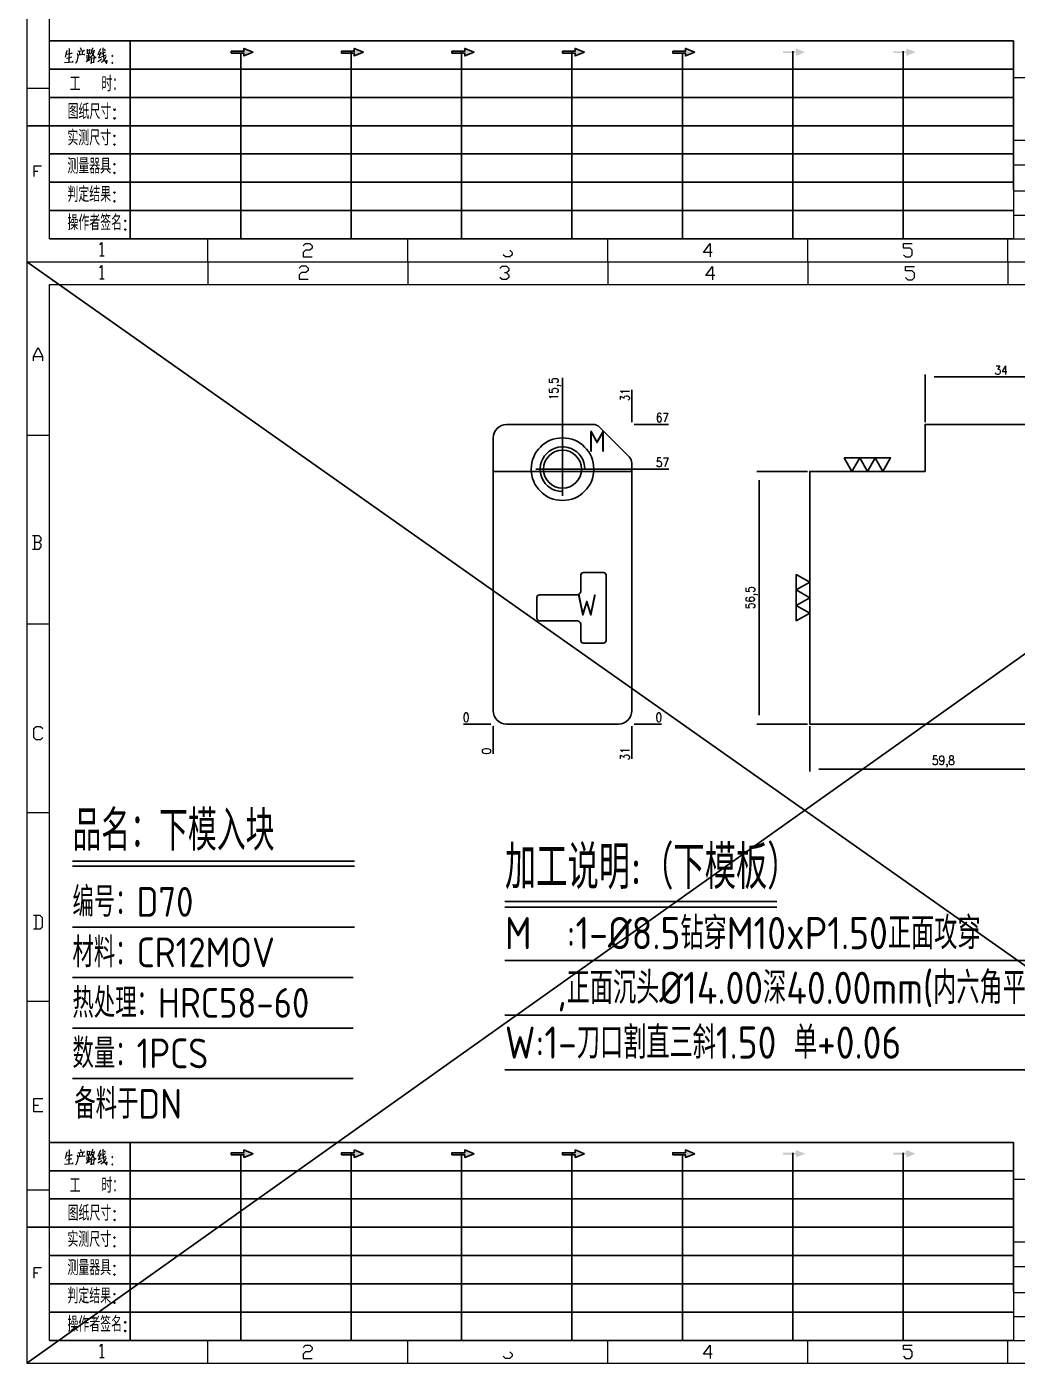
# Model space of a CAD drawing. Header units: millimetres. Extents: x 88508 to 142116, y -5268 to 20283.
# Drawn here: x 97681.9 to 97903.5, y -3081.8 to -2783 of the extents above; entities that cross this region are included whole.
import ezdxf
from ezdxf.enums import TextEntityAlignment as Align

# ---------------------------------------------------------------- set-up
doc = ezdxf.new("R2010")
doc.units = ezdxf.units.MM
doc.linetypes.add('CENTER', pattern=[0])
for name, color, linetype in [('DIE_P', 2, 'Continuous'), ('DIM', 4, 'Continuous'), ('TEXT', 4, 'Continuous')]:
    doc.layers.add(name, color=color, linetype=linetype)
doc.styles.add('chinesef_fs', font='simplex.shx', dxfattribs={"bigfont": 'gbcbig.shx'})
doc.styles.add('gbenor', font='gbenor.shx', dxfattribs={"bigfont": 'gbcbig.shx'})
doc.styles.add('GBENOR_', font='gbenor.shx', dxfattribs={"bigfont": 'gbcbig'})
doc.styles.get("Standard").update_dxf_attribs({"font": 'txt.shx', "width": 0.85, "bigfont": 'ctxt.shx'})
doc.styles.add('TXT', font='txt.shx', dxfattribs={"width": 0.8, "bigfont": 'ctxt.shx'})
doc.dimstyles.new('T-2-WX', dxfattribs={"dimtxt": 2, "dimasz": 2, "dimexe": 0.5, "dimexo": 0.5, "dimgap": 0.5, "dimtad": 1, "dimtxsty": 'Standard', "dimblk": 'OPEN30', "dimcen": 0, "dimazin": 3, "dimtfac": 1, "dimtmove": 0, "dimatfit": 3, "dimldrblk": 'OPEN30', "dimlwd": -1, "dimlwe": -1})

# ---------------------------------------------------------------- blocks, each defined once
blk = doc.blocks.new('U40')
for points in [[(351.8, 337.7), (351.8, 333.2), (367, 339.3), (351.8, 345.3), (351.8, 340.8), (331.2, 340.8), (331.2, 337.7)], [(545.7, 339.3), (530.6, 345.3), (530.6, 340.8), (509.9, 340.8), (509.9, 337.7), (530.6, 337.7), (530.6, 333.2)], [(724.5, 339.3), (709.3, 345.3), (709.3, 340.8), (688.7, 340.8), (688.7, 337.7), (709.3, 337.7), (709.3, 333.2)], [(903.3, 339.3), (888.1, 345.3), (888.1, 340.8), (867.5, 340.8), (867.5, 337.7), (888.1, 337.7), (888.1, 333.2)], [(1082.1, 339.3), (1066.9, 345.3), (1066.9, 340.8), (1046.3, 340.8), (1046.3, 337.7), (1066.9, 337.7), (1066.9, 333.2)], [(1245.7, 337.7), (1245.7, 333.2), (1260.9, 339.3), (1245.7, 345.3), (1245.7, 340.8), (1225.1, 340.8), (1225.1, 337.7)], [(1424.5, 337.7), (1424.5, 333.2), (1439.7, 339.3), (1424.5, 345.3), (1424.5, 340.8), (1403.8, 340.8), (1403.8, 337.7)]]:
    blk.add_hatch(color=3).paths.add_polyline_path(points)
at = {"color": 254, "lineweight": 18}
for p, q in [((0, 1783.5), (0, 0)), ((0, 1783.5), (2530.2, 1783.5)), ((941.1, 1783.5), (941.1, 1746.5)), ((1265.1, 1783.5), (1265.1, 1746.5)), ((1589.1, 1783.5), (1589.1, 1746.5)), ((37, 37), (37, 1746.5)), ((37, 1746.5), (2493.2, 1746.5)), ((0, 1502.7), (37, 1502.7)), ((0, 1197.2), (37, 1197.2)), ((0, 891.7), (37, 891.7)), ((0, 586.3), (37, 586.3)), ((1598.1, 298), (2493.2, 298)), ((0, 280.8), (37, 280.8)), ((1598.2, 196.6), (2493.2, 196.6)), ((2493.2, 156.4), (1598.2, 156.4)), ((2493.2, 114.1), (1598.2, 114.1)), ((2493.2, 75), (1598.2, 75)), ((37, 37), (2493.2, 37)), ((941.1, 0), (941.1, 37)), ((1265.1, 0), (1265.1, 37)), ((1589.1, 0), (1589.1, 37)), ((0, 0), (2530.2, 0))]:
    blk.add_line(p, q, dxfattribs=at)
at = {"color": 254, "linetype": 'Continuous', "lineweight": 18}
for p, q in [((293.1, 1783.5), (293.1, 1746.5)), ((617.1, 1783.5), (617.1, 1746.5)), ((1598.1, 298), (1598.1, 37)), ((1598.2, 298), (1598.2, 37)), ((293.1, 0), (293.1, 37)), ((617.1, 0), (617.1, 37))]:
    blk.add_line(p, q, dxfattribs=at)
for p, q in [((38, 357.6), (1598.2, 357.6)), ((1598.2, 357.6), (1598.2, 116.2)), ((38, 311.8), (1598.2, 311.8)), ((37.1, 266), (1598.2, 266)), ((0.1, 220.2), (1598.2, 220.2)), ((37.1, 174.4), (1598.2, 174.4)), ((37.1, 128.6), (1598.2, 128.6)), ((37.1, 82.8), (1598.2, 82.8))]:
    blk.add_line(p, q)
at = {"color": 254}
for p, q in [((167.8, 37), (167.8, 357.6)), ((346.7, 37), (346.7, 337.9)), ((525.5, 37), (525.5, 340.8)), ((704.3, 37), (704.3, 340.8)), ((883.1, 37), (883.1, 340.8)), ((1061.9, 37), (1061.9, 337.7)), ((1240.6, 37), (1240.6, 340.8)), ((1419.4, 37), (1419.4, 340.8)), ((1598.2, 37), (38, 37))]:
    blk.add_line(p, q, dxfattribs=at)
at = {"color": 92, "lineweight": 18}
for points in [[(118.3, 1773.7), (121.9, 1777.3), (121.9, 1755.8)], [(441.4, 1773.1), (445, 1776.7), (452.2, 1776.7), (455.8, 1773.1), (455.8, 1769.5), (452.2, 1765.9), (445, 1765.9), (441.4, 1762.3), (441.4, 1755.1), (455.8, 1755.1)], [(766.4, 1772.4), (770, 1776), (777.2, 1776), (780.8, 1772.4), (780.8, 1768.8), (777.2, 1765.2), (773.6, 1765.2)], [(1114.4, 1761.4), (1100, 1761.4), (1110.8, 1775.8), (1110.8, 1754.2)], [(1423.4, 1757.7), (1427, 1754.1), (1434.2, 1754.1), (1437.8, 1757.7), (1437.8, 1764.9), (1434.2, 1768.5), (1423.4, 1768.5), (1423.4, 1775.7), (1437.8, 1775.7)], [(118.3, 1755.8), (125.5, 1755.8)], [(777.2, 1765.2), (780.8, 1761.6), (780.8, 1758), (777.2, 1754.4), (770, 1754.4), (766.4, 1758)], [(11.1, 1622.8), (11.1, 1630), (18.3, 1644.4), (25.5, 1630), (25.5, 1622.8)], [(11.1, 1630), (25.5, 1630)], [(20, 1329), (23.6, 1332.6), (23.6, 1336.2), (20, 1339.8), (9.2, 1339.8)], [(9.2, 1318.2), (20, 1318.2), (23.6, 1321.8), (23.6, 1325.4), (20, 1329), (12.8, 1329)], [(12.8, 1339.8), (12.8, 1318.2)], [(26.1, 1013.2), (22.5, 1009.6), (15.3, 1009.6), (11.7, 1013.2), (11.7, 1027.6), (15.3, 1031.2), (22.5, 1031.2), (26.1, 1027.6)], [(11, 703.2), (21.8, 703.2), (25.4, 706.8), (25.4, 721.2), (21.8, 724.8), (11, 724.8)], [(14.6, 724.8), (14.6, 703.2)], [(26.1, 407), (11.7, 407), (11.7, 428.6), (26.1, 428.6)], [(11.7, 417.8), (18.9, 417.8)], [(12.3, 137.7), (12.3, 155), (23.8, 155)], [(12.3, 146.4), (18.1, 146.4)], [(118.3, 27.4), (121.9, 31), (121.9, 9.4)], [(447.9, 25.7), (451.5, 29.3), (458.7, 29.3), (462.3, 25.7), (462.3, 22.1), (458.7, 18.5), (451.5, 18.5), (447.9, 14.9), (447.9, 7.7), (462.3, 7.7)], [(1110.3, 14.9), (1095.9, 14.9), (1106.7, 29.3), (1106.7, 7.7)], [(1419.9, 11.3), (1423.5, 7.7), (1430.7, 7.7), (1434.3, 11.3), (1434.3, 18.5), (1430.7, 22.1), (1419.9, 22.1), (1419.9, 29.3), (1434.3, 29.3)], [(118.3, 9.4), (125.5, 9.4)], [(782.7, 18.5), (786.3, 14.9), (786.3, 11.3), (782.7, 7.7), (775.5, 7.7), (771.9, 11.3)]]:
    blk.add_lwpolyline(points, dxfattribs=at)
at = {"color": 92, "lineweight": 0}
for points in [[(86.7, 346.7), (87.9, 344.6), (88.3, 343)], [(106.6, 346.5), (106.5, 345.2), (105.1, 341.2), (104.2, 338.9), (103.1, 336.3), (102.6, 335.5)], [(123.4, 346.5), (123.5, 345.4), (123.5, 340.8), (123.8, 337.3), (124, 335.3), (124.2, 333.1), (124.5, 331), (124.8, 329), (125.2, 327.4), (125.9, 325.7), (126.9, 323.9), (127.9, 322.7), (128.9, 321.7), (129.6, 321.3), (129.9, 326.1), (129.4, 321.5)], [(65, 342.2), (64.8, 341), (64.1, 337.9), (63.6, 335.7), (62.8, 333.5), (62.1, 331.4)], [(63.8, 335.9), (73.4, 337.5), (73.1, 337.7), (72.5, 337.3)], [(64.5, 329.6), (64.8, 329.6), (65.1, 329.6), (72.5, 331), (71.9, 331), (70.9, 330.8)], [(68.4, 345.9), (68.7, 344.4), (68.1, 322.9)], [(82.6, 335.1), (82.6, 331.8), (82.3, 329), (81.9, 326.8), (81.2, 324.9), (80.3, 323.1), (79.6, 321.9), (78.8, 320.9)], [(93.3, 335.5), (94.1, 335.7), (94.3, 335.5), (82.6, 334.3), (82.6, 335.1), (82.2, 336.9)], [(82.6, 340.8), (93.7, 342.2), (93.3, 342.4), (92.4, 342)], [(86.1, 336.1), (86, 337.5), (85.3, 339.8)], [(90.3, 341), (90.4, 339.6), (89.1, 335.3)], [(96.5, 323.9), (102.8, 327.2)], [(97.2, 334.3), (97.5, 333.5), (97.7, 324.7)], [(97.8, 344), (98.1, 342.6), (98.1, 340.8), (98.1, 337.9), (98.1, 336.3), (98.2, 337.7), (102.1, 338.3), (101.8, 338.3), (102.1, 343.6), (102.1, 343.2), (102.1, 342.8), (98.2, 342.2)], [(100.2, 337.9), (100.1, 325.9)], [(100.2, 332.6), (102.4, 333.1)], [(105.5, 341.2), (105.9, 341), (109.6, 341.8), (109.3, 342.6), (108.5, 339.6), (107.6, 337.3), (106.9, 335.9), (105.9, 334.3), (104.3, 332), (103.1, 330.4), (101.9, 329.4)], [(104.2, 330), (104.5, 329), (104.5, 321.1), (104.3, 322.1), (104.5, 322.7), (109.2, 323.1), (108.6, 323.1), (109, 329.2), (109, 330), (109.3, 329.4), (108.6, 329.4), (104.6, 328.8)], [(104.9, 339.1), (105.3, 338.7), (107, 335.7), (108.6, 333.3), (109.9, 331.2), (110.3, 330.8), (112.6, 330.8), (110.2, 331.2), (109, 332.6)], [(115.3, 324.3), (121.5, 328.2)], [(119.3, 344.8), (119.1, 343.8), (116.8, 338.5), (115.4, 335.5), (119.3, 336.3)], [(120.3, 339.4), (118.1, 333.5), (116.4, 330), (116.1, 329.8), (120.5, 331.4)], [(128.2, 332.4), (128.1, 331.6), (126.9, 329.6), (125.8, 328), (124.5, 326.3), (123, 324.7), (121.4, 323.3), (120.1, 322.3)], [(121.4, 332.2), (128.8, 335.1)], [(121.7, 336.7), (127.7, 339.6)], [(127.7, 341.6), (127.2, 342.4), (125.7, 344.2)], [(61.4, 322.3), (68.2, 322.9), (75.3, 323.7), (74.9, 323.9), (73.8, 323.5)]]:
    blk.add_lwpolyline(points, dxfattribs=at)
for points in [[(138.7, 332.4), (139.4, 333.5), (138.7, 334.5), (138, 333.5)], [(138.7, 320.9), (139.4, 321.9), (138.7, 322.9), (138, 321.9)]]:
    blk.add_lwpolyline(points, close=True, dxfattribs=at)
for points in [[(367, 339.3), (351.8, 345.3), (351.8, 340.8), (331.2, 340.8), (331.2, 337.7), (351.8, 337.7), (351.8, 333.2), (367, 339.3)], [(545.7, 339.3), (530.6, 345.3), (530.6, 340.8), (509.9, 340.8), (509.9, 337.7), (530.6, 337.7), (530.6, 333.2), (545.7, 339.3)], [(724.5, 339.3), (709.3, 345.3), (709.3, 340.8), (688.7, 340.8), (688.7, 337.7), (709.3, 337.7), (709.3, 333.2), (724.5, 339.3)], [(903.3, 339.3), (888.1, 345.3), (888.1, 340.8), (867.5, 340.8), (867.5, 337.7), (888.1, 337.7), (888.1, 333.2), (903.3, 339.3)], [(1082.1, 339.3), (1066.9, 345.3), (1066.9, 340.8), (1046.3, 340.8), (1046.3, 337.7), (1066.9, 337.7), (1066.9, 333.2), (1082.1, 339.3)]]:
    blk.add_lwpolyline(points)
at = {"color": 3, "style": 'chinesef_fs'}
for s, p in [('工  时：', (69.5, 275.7)), ('图纸尺寸:', (66.2, 230.9)), ('实测尺寸:', (65.9, 188.4)), ('测量器具:', (65.9, 142.6)), ('判定结果:', (65.9, 96.8)), ('操作者签名:', (65.9, 51))]:
    blk.add_text(s, height=24.57, dxfattribs=at).set_placement(p)
at = {"lineweight": 18, "style": 'GBENOR_'}
blk.add_attdef('文档路径', (2126, 386.9), '', height=17.8, dxfattribs=at)
at = {"lineweight": 20, "style": 'TXT'}
for tag, height, p in [('18-**-**', 16.3, (1866.6, 256.2)), ('客户名称', 16.1, (1741.1, 134, 0)), ('料厚:', 16.1, (1741.3, 93.2, 0))]:
    blk.add_attdef(tag, text='', height=height, dxfattribs=at).set_placement(p, align=Align.MIDDLE)
for tag, p, height in [('88888', (1850.9, 207.5), 14.9), ('材质:', (1691.2, 168, 0), 16.1), ('核准', (1869.4, 127.5, 0), 16.1), ('设计', (1868.8, 88.3, 0), 16.1), ('绘图', (1868.2, 49.1, 0), 16.1)]:
    blk.add_attdef(tag, p, '', height=height, dxfattribs=at)
for tag, p, height, width in [('3', (2234.7, 206.9), 15.8, 0.7), ('4', (2234.7, 167.4), 15.8, 0.7), ('核准日期', (2041.1, 124.2, 0), 16.1, 0.68), ('设计日期', (2041.1, 84.5, 0), 16.1, 0.68), ('1', (2251.9, 85.9), 14.6, 0.7), ('绘图日期', (2040.9, 46.4, 0), 16.1, 0.68), ('2', (2235, 49.2), 14.6, 0.7)]:
    blk.add_attdef(tag, p, '', height=height, dxfattribs=dict(at, width=width))
blk = doc.blocks.new('*D7849')
at = {"layer": 'Defpoints', "color": 0}
for p in [(97857.04, -2938.87), (97916.84, -2938.87), (97916.84, -2948.97)]:
    blk.add_point(p, dxfattribs=at)
at = {"layer": 'DIM', "color": 0}
for p, q in [((97857.04, -2939.37), (97857.04, -2949.47)), ((97916.84, -2939.37), (97916.84, -2949.47)), ((97859.04, -2948.97), (97914.84, -2948.97))]:
    blk.add_line(p, q, dxfattribs=at)
at = {"layer": 'DIM', "color": 0, "insert": (97886.94, -2947.28), "char_height": 2, "attachment_point": 5}
blk.add_mtext('59,8', dxfattribs=at)
blk = doc.blocks.new('_Open30')
blk = doc.blocks.new('*D7850')
at = {"layer": 'Defpoints', "color": 0}
for p in [(97882.84, -2861.24), (97882.84, -2871.87), (97916.84, -2871.87)]:
    blk.add_point(p, dxfattribs=at)
at = {"layer": 'DIM', "color": 0}
for p, q in [((97882.84, -2871.37), (97882.84, -2860.74)), ((97914.84, -2861.24), (97884.84, -2861.24)), ((97916.84, -2871.37), (97916.84, -2860.74))]:
    blk.add_line(p, q, dxfattribs=at)
at = {"layer": 'DIM', "color": 0, "insert": (97899.84, -2859.74), "char_height": 2, "attachment_point": 5}
blk.add_mtext('34', dxfattribs=at)
blk = doc.blocks.new('*D7851')
at = {"layer": 'Defpoints', "color": 0}
for p in [(97857.04, -2882.37), (97845.72, -2938.87), (97857.04, -2938.87)]:
    blk.add_point(p, dxfattribs=at)
at = {"layer": 'DIM', "color": 0}
for p, q in [((97856.54, -2882.37), (97845.22, -2882.37)), ((97845.72, -2884.37), (97845.72, -2936.87)), ((97856.54, -2938.87), (97845.22, -2938.87))]:
    blk.add_line(p, q, dxfattribs=at)
at = {"layer": 'DIM', "color": 0, "insert": (97844.03, -2910.62), "char_height": 2, "attachment_point": 5, "rotation": 90}
blk.add_mtext('56,5', dxfattribs=at)
blk = doc.blocks.new('*D7852')
at = {"layer": 'Defpoints', "color": 0}
for p in [(97786.25, -2938.87), (97817.25, -2938.87), (97822.25, -2938.87)]:
    blk.add_point(p, dxfattribs=at)
at = {"layer": 'DIM', "color": 0}
blk.add_line((97817.75, -2938.87), (97823.88, -2938.87), dxfattribs=at)
at = {"layer": 'DIM', "color": 0, "insert": (97823.31, -2937.37), "char_height": 2, "attachment_point": 5}
blk.add_mtext('0', dxfattribs=at)
blk = doc.blocks.new('*D7853')
at = {"layer": 'Defpoints', "color": 0}
for p in [(97801.75, -2881.87), (97822.25, -2881.87), (97786.25, -2938.87)]:
    blk.add_point(p, dxfattribs=at)
at = {"layer": 'DIM', "color": 0}
for p, q in [((97802.25, -2881.87), (97814.25, -2881.87)), ((97814.25, -2881.87), (97818.25, -2881.87)), ((97818.25, -2881.87), (97825.5, -2881.87))]:
    blk.add_line(p, q, dxfattribs=at)
at = {"layer": 'DIM', "color": 0, "insert": (97824.12, -2880.37), "char_height": 2, "attachment_point": 5}
blk.add_mtext('57', dxfattribs=at)
blk = doc.blocks.new('*D7854')
at = {"layer": 'Defpoints', "color": 0}
for p in [(97817.25, -2871.87), (97822.25, -2871.87), (97786.25, -2938.87)]:
    blk.add_point(p, dxfattribs=at)
at = {"layer": 'DIM', "color": 0}
for p, q in [((97817.75, -2871.87), (97821.25, -2871.87)), ((97821.25, -2871.87), (97818.25, -2871.87)), ((97818.25, -2871.87), (97825.42, -2871.87))]:
    blk.add_line(p, q, dxfattribs=at)
at = {"layer": 'DIM', "color": 0, "insert": (97824.08, -2870.37), "char_height": 2, "attachment_point": 5}
blk.add_mtext('67', dxfattribs=at)
blk = doc.blocks.new('*D7855')
at = {"layer": 'Defpoints', "color": 0}
for p in [(97781.25, -2938.87), (97786.25, -2938.87), (97786.25, -2938.87)]:
    blk.add_point(p, dxfattribs=at)
at = {"layer": 'DIM', "color": 0}
blk.add_line((97785.75, -2938.87), (97779.61, -2938.87), dxfattribs=at)
at = {"layer": 'DIM', "color": 0, "insert": (97780.18, -2937.37), "char_height": 2, "attachment_point": 5}
blk.add_mtext('0', dxfattribs=at)
blk = doc.blocks.new('*D7856')
at = {"layer": 'Defpoints', "color": 0}
for p in [(97786.25, -2938.87), (97817.25, -2938.87), (97817.25, -2943.87)]:
    blk.add_point(p, dxfattribs=at)
at = {"layer": 'DIM', "color": 0}
for p, q in [((97817.25, -2939.37), (97817.25, -2942.87)), ((97817.25, -2942.87), (97817.25, -2939.87)), ((97817.25, -2939.87), (97817.25, -2946.64))]:
    blk.add_line(p, q, dxfattribs=at)
at = {"layer": 'DIM', "color": 0, "insert": (97815.75, -2945.51), "char_height": 2, "attachment_point": 5, "rotation": 90}
blk.add_mtext('31', dxfattribs=at)
blk = doc.blocks.new('*D7857')
at = {"layer": 'Defpoints', "color": 0}
for p in [(97786.25, -2938.87), (97786.25, -2938.87), (97786.25, -2943.87)]:
    blk.add_point(p, dxfattribs=at)
at = {"layer": 'DIM', "color": 0}
blk.add_line((97786.25, -2939.37), (97786.25, -2945.51), dxfattribs=at)
at = {"layer": 'DIM', "color": 0, "insert": (97784.75, -2944.94), "char_height": 2, "attachment_point": 5, "rotation": 90}
blk.add_mtext('0', dxfattribs=at)
blk = doc.blocks.new('*D7858')
at = {"layer": 'Defpoints', "color": 0}
for p in [(97817.25, -2866.87), (97817.25, -2871.87), (97786.25, -2938.87)]:
    blk.add_point(p, dxfattribs=at)
at = {"layer": 'DIM', "color": 0}
for p, q in [((97817.25, -2870.87), (97817.25, -2864.11)), ((97817.25, -2871.37), (97817.25, -2867.87)), ((97817.25, -2867.87), (97817.25, -2870.87))]:
    blk.add_line(p, q, dxfattribs=at)
at = {"layer": 'DIM', "color": 0, "insert": (97815.75, -2865.24), "char_height": 2, "attachment_point": 5, "rotation": 90}
blk.add_mtext('31', dxfattribs=at)
blk = doc.blocks.new('*D7859')
at = {"layer": 'Defpoints', "color": 0}
for p in [(97801.75, -2866.87), (97801.75, -2881.87), (97786.25, -2938.87)]:
    blk.add_point(p, dxfattribs=at)
at = {"layer": 'DIM', "color": 0}
for p, q in [((97801.75, -2870.87), (97801.75, -2861.43)), ((97801.75, -2874.87), (97801.75, -2870.87)), ((97801.75, -2881.37), (97801.75, -2874.87))]:
    blk.add_line(p, q, dxfattribs=at)
at = {"layer": 'DIM', "color": 0, "insert": (97800.06, -2863.9), "char_height": 2, "attachment_point": 5, "rotation": 90}
blk.add_mtext('15,5', dxfattribs=at)

msp = doc.modelspace()

# ---------------------------------------------------------------- linework, layer by layer
at = {"layer": 'DIE_P', "color": 1}
for p, q in [((97681.919, -2835.491), (98031.313, -3081.771)), ((98028.531, -2835.491), (97681.919, -3081.771))]:
    msp.add_line(p, q, dxfattribs=at)
at = {"layer": 'DIE_P', "linetype": 'Continuous'}
msp.add_lwpolyline([(97789.247, -2938.873, -0.4142136), (97786.247, -2935.873), (97786.247, -2874.873, -0.4142136), (97789.247, -2871.873), (97808.59, -2871.873, -0.1989124), (97810.004, -2872.459), (97816.661, -2879.116, -0.1989124), (97817.247, -2880.53), (97817.247, -2935.873, -0.4142136), (97814.247, -2938.873)], format="xyb", close=True, dxfattribs=at)
at = {"layer": 'DIE_P'}
msp.add_lwpolyline([(97806.747, -2881.873, 2.4142136), (97801.747, -2886.873)], format="xyb", dxfattribs=at)
at = {"layer": 'DIE_P', "linetype": 'CENTER'}
for points in [[(97801.747, -2887.873), (97801.747, -2875.873)], [(97807.747, -2881.873), (97795.747, -2881.873)]]:
    msp.add_lwpolyline(points, dxfattribs=at)
at = {"layer": 'DIE_P', "linetype": 'Continuous'}
msp.add_lwpolyline([(97817.247, -2882.37), (97786.247, -2882.37)], dxfattribs=at)
at = {"layer": 'DIE_P', "color": 1}
msp.add_lwpolyline([(97796.597, -2909.973, 0.4142136), (97795.997, -2910.573), (97795.997, -2915.173, 0.4142136), (97796.597, -2915.773), (97804.947, -2915.773, -0.4142136), (97805.847, -2916.673), (97805.847, -2920.173, 0.4142136), (97806.447, -2920.773), (97810.897, -2920.773, 0.4142136), (97811.497, -2920.173), (97811.497, -2905.573, 0.4142136), (97810.897, -2904.973), (97806.447, -2904.973, 0.4142136), (97805.847, -2905.573), (97805.847, -2909.073, -0.4142136), (97804.947, -2909.973)], format="xyb", close=True, dxfattribs=at)
at = {"layer": 'DIE_P', "linetype": 'Continuous'}
msp.add_circle((97801.747, -2881.873), 7, dxfattribs=at)
at = {"layer": 'DIE_P'}
msp.add_circle((97801.747, -2881.873), 4.25, dxfattribs=at)
at = {"layer": 'DIM', "color": 4, "linetype": 'Continuous', "lineweight": 25}
for p, q in [((97692.149, -2969.487), (97755.209, -2969.487)), ((97692.149, -2970.649), (97755.209, -2970.649)), ((97692.149, -2984.263), (97755.209, -2984.263)), ((97692.149, -2995.553), (97754.936, -2995.553)), ((97692.149, -3006.843), (97754.936, -3006.843)), ((97692.149, -3018.133), (97754.936, -3018.133))]:
    msp.add_line(p, q, dxfattribs=at)
at = {"layer": 'TEXT', "color": 3}
for p, q in [((97788.864, -2978.504), (97849.69, -2978.504)), ((97788.864, -2979.764), (97849.69, -2979.764)), ((97788.864, -2991.716), (97933.208, -2991.716)), ((97788.864, -3003.956), (97933.208, -3003.956)), ((97788.864, -3016.196), (97933.208, -3016.196))]:
    msp.add_line(p, q, dxfattribs=at)
at = {"layer": 'TEXT', "color": 2}
msp.add_lwpolyline([(97882.84, -2882.37), (97857.04, -2882.37), (97857.04, -2938.873), (97916.84, -2938.873), (97916.84, -2871.873), (97882.84, -2871.873)], close=True, dxfattribs=at)
at = {"layer": 'TEXT'}
for points in [[(97864.744, -2879.37), (97866.476, -2882.37), (97868.208, -2879.37), (97869.94, -2882.37), (97871.672, -2879.37), (97873.404, -2882.37), (97875.136, -2879.37), (97864.744, -2879.37)], [(97854.04, -2915.818), (97857.04, -2914.086), (97854.04, -2912.353), (97857.04, -2910.621), (97854.04, -2908.889), (97857.04, -2907.157), (97854.04, -2905.425), (97854.04, -2915.818)]]:
    msp.add_lwpolyline(points, close=True, dxfattribs=at)

# ---------------------------------------------------------------- block references
at = {"ltscale": 3, "xscale": 0.1380887844040191, "yscale": 0.1380887844040191, "zscale": 0.1380887844040191}
for p in [(97681.919, -2835.491), (97681.919, -3081.771)]:
    msp.add_blockref('U40', p, dxfattribs=at)

# ---------------------------------------------------------------- texts
at = {"layer": 'DIM', "color": 3, "linetype": 'Continuous', "lineweight": 25, "style": 'gbenor'}
for s, height, p in [('品名：下模入块', 8.9655, (97692.149, -2967.163)), ('编号：D70', 6.6411, (97692.149, -2981.939)), ('材料：CR12MOV', 6.6411, (97692.149, -2993.229)), ('热处理：HRC58-60', 6.64111, (97692.149, -3004.519)), ('数量：1PCS', 6.6411, (97692.149, -3015.809)), ('备料于DN', 6.6411, (97692.553, -3027.099))]:
    msp.add_text(s, height=height, dxfattribs=at).set_placement(p)
at = {"layer": 'TEXT', "color": 4, "style": 'gbenor'}
for s, p in [('M', (97809.486, -2875.629)), ('W', (97807.187, -2912.232))]:
    msp.add_text(s, height=4.8, dxfattribs=at).set_placement(p, align=Align.MIDDLE_CENTER)
for s, height, p in [('加工说明:（下模板）', 9.72, (97788.864, -2975.732)), ('M  :1-%%c8.5钻穿M10xP1.50正面攻穿', 7.2, (97788.864, -2989.196)), ('   ,正面沉头%%C14.00深40.00mm(内六角平头螺丝)', 7.2, (97788.864, -3001.436))]:
    msp.add_text(s, height=height, dxfattribs=at).set_placement(p)
at = {"layer": 'TEXT', "color": 1, "style": 'gbenor'}
msp.add_text('W:1-刀口割直三斜1.50 单+0.06', height=7.2, dxfattribs=at).set_placement((97788.864, -3013.676))

# ---------------------------------------------------------------- dimensions: what is measured, and where the dimension line sits
at = {"layer": 'DIM'}
for base, p1, p2, picture, middle in [((97882.84, -2861.24), (97916.84, -2871.873), (97882.84, -2871.873), '*D7850', (97899.84, -2859.74)), ((97916.84, -2948.971), (97857.04, -2938.873), (97916.84, -2938.873), '*D7849', (97886.94, -2947.281))]:
    dim = msp.add_linear_dim(base=base, p1=p1, p2=p2, dimstyle='T-2-WX', dxfattribs=at)
    dim.commit()
    dim.dimension.update_dxf_attribs({"geometry": picture, "text_midpoint": middle})
for feature_location, offset, dtype, origin, picture, middle in [((97801.747, -2881.873), (0, 15), 1, (97786.247, -2938.873), '*D7859', (97800.057, -2863.904)), ((97817.247, -2871.873), (0, 5), 1, (97786.247, -2938.873), '*D7858', (97815.747, -2865.24)), ((97817.247, -2871.873), (5, 0), 0, (97786.247, -2938.873), '*D7854', (97824.083, -2870.373)), ((97801.747, -2881.873), (20.5, 0), 0, (97786.247, -2938.873), '*D7853', (97824.123, -2880.373)), ((97786.247045646, -2938.872920392), (-5, 0), 0, (97786.247045646, -2938.872920392), '*D7855', (97780.180378979, -2937.372920392)), ((97817.247045666, -2938.872920392), (5, 0), 0, (97786.247045646, -2938.872920392), '*D7852', (97823.313712332, -2937.372920392)), ((97786.247045646, -2938.872920392), (0, -5), 1, (97786.247045646, -2938.872920392), '*D7857', (97784.747045646, -2944.939587059)), ((97817.247, -2938.873), (0, -5), 1, (97786.247, -2938.873), '*D7856', (97815.747, -2945.506))]:
    dim = msp.add_ordinate_dim(feature_location=feature_location, offset=offset, dtype=dtype, origin=origin, dimstyle='T-2-WX', dxfattribs=at)
    dim.commit()
    dim.dimension.update_dxf_attribs({"geometry": picture, "text_midpoint": middle})
dim = msp.add_linear_dim(base=(97845.72, -2938.873), p1=(97857.04, -2882.37), p2=(97857.04, -2938.873), angle=270, dimstyle='T-2-WX', dxfattribs=at)
dim.commit()
dim.dimension.update_dxf_attribs({"geometry": '*D7851', "text_midpoint": (97845.72, -2910.621), "dimtype": 160})

doc.saveas('drawing.dxf')
